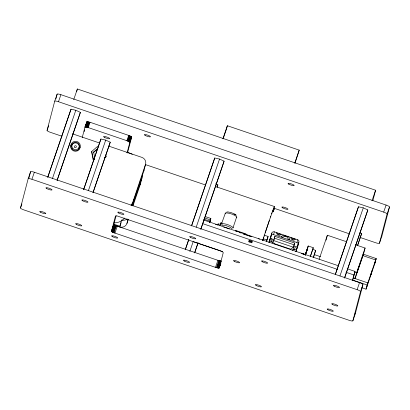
<?xml version="1.0" encoding="UTF-8"?>
<svg xmlns="http://www.w3.org/2000/svg" width="410" height="410" viewBox="0 0 410 410"><rect width="100%" height="100%" fill="white"/><g stroke="black" fill="none" stroke-linecap="round" stroke-linejoin="round"><path stroke-width="0.61" d="M209.7 222.266L210.863 218.438L209.541 222.312M361.84 287.743L366.033 289.168L367.821 282.88L353.446 278M374.391 264.834L376.18 258.52L367.729 283.228L366.637 287.405M274.433 208.357L273.183 211.806L273.757 208.265L272.594 211.201M273.168 211.806L274.357 206.507L215.691 186.596M20.5 207.998L28.157 178.77L30.571 171.718A3.792 0.717 18.9 0 1 34.348 172.241L359.534 282.618A3.792 0.717 18.9 0 1 362.942 284.535L355.291 313.768L352.872 320.82A3.792 0.717 18.9 0 1 349.1 320.292L23.913 209.915A3.792 0.717 18.9 0 1 20.5 207.998L21.909 203.888M28.818 178.417L30.571 171.718M61.971 136.258L50.466 132.353A3.792 0.717 18.9 0 1 47.058 130.436L54.709 101.203L57.128 94.156A3.792 0.717 18.9 0 1 60.9 94.679L386.087 205.056A3.792 0.717 18.9 0 1 389.5 206.973L381.843 236.206L379.429 243.253A3.792 0.717 18.9 0 1 375.652 242.73L359.908 237.39M55.852 99.025L57.128 94.156M57.169 180.308L80.073 113.411L80.345 112.371L75.814 110.264L71.012 109.198L47.837 177.14M76.726 91.425L77.362 88.996L375.601 190.23L372.9 200.536M82.241 137.545L84.972 127.126L87.069 121.744L90.502 122.441L128.233 135.249L130.718 136.315L131.641 137.16L127.495 152.997M84.173 131.661L84.655 129.832M85.772 125.573L86.782 121.837M98.656 146.934L97.462 146.524L91.778 151.413L91.594 152.11L93.096 159.434L94.295 159.844M97.836 148.358L93.572 152.023L93.393 152.72L97.652 149.055M93.096 159.434L93.28 158.737L91.778 151.413M93.096 192.521L110.244 142.198L105.713 140.092L100.906 139.031L83.763 189.353M105.898 155.072L105.964 156.989L104.545 158.209M127.095 152.766L129.826 142.347L131.636 137.063M111.469 231.296L115.476 215.988L117.029 215.911L219.862 250.659L222.353 251.725L223.276 252.575L219.268 267.889L218.084 268.022L215.491 267.366L112.729 232.326L111.469 231.296L113.883 224.249L116.127 215.67M114.308 225.085L119.74 226.93L121.565 219.97A5.694 5.591 14.7 0 0 127.136 218.909M119.74 226.93A5.694 5.591 14.7 0 0 126.941 223.47L128.007 219.411M131.62 205.605L145.504 164.507A5.694 5.591 14.7 0 0 141.927 157.389L108.711 146.114M132.538 205.364L134.029 199.67M138.421 188.308L140.061 182.04M132.958 205.897L140.22 184.69L142.044 177.73A5.694 5.591 14.7 0 0 142.224 174.839M132.015 205.548L143.684 171.467L145.504 164.507M200.9 229.093L223.804 162.201L224.075 161.156L219.545 159.049L214.743 157.988L191.562 225.925M226.668 128.345L227.35 125.737L299.218 150.127L294.974 163.247M215.614 183.767L217.879 184.818L217.192 187.068M209.623 222.389L210.468 219.698M217.859 225.018L218.156 223.896L220.539 224.342L220.944 222.809L222.056 223.189M240.854 233.172L240.947 232.824M244.724 234.484L244.847 234.013L244.729 234.31L243.289 233.823L244.79 234.074M243.289 233.997L243.412 233.526L243.289 233.823M245.754 234.966L246.02 233.941L235.422 230.343M264.491 235.227L268.114 236.457L266.561 241.485M270.697 236.503L269.964 239.286A1.896 1.865 14.7 0 0 271.159 241.659A1.896 1.865 14.7 0 1 272.414 243.068L273.142 240.286A1.896 1.865 14.7 0 0 271.891 238.876A1.896 1.865 14.7 0 1 270.697 236.503L271.902 232.977A1.896 1.865 14.7 0 1 274.305 231.824L297.66 239.753A1.896 1.865 14.7 0 1 298.854 242.125L295.948 251.591M270.933 236.693L271.902 232.977M271.159 241.659L271.891 238.876M268.96 242.228L271.174 235.765A1.896 1.865 14.7 0 1 273.572 234.612L274.305 231.824M273.675 240.547L274.915 236.35L294.677 243.058L294.042 245.493L293.437 247.256L273.675 240.547L274.915 236.35M274.182 243.97L273.142 240.286M290.352 249.459L293.796 246.892A1.896 1.865 14.7 0 1 295.246 246.805A1.896 1.865 14.7 0 0 297.645 245.651L298.854 242.125M293.437 247.256L294.677 243.058M292.11 250.31L293.068 249.675L293.796 246.892M293.068 249.675A1.896 1.865 14.7 0 1 294.518 249.587L295.246 246.805M295.912 251.376L298.121 244.908A1.896 1.865 14.7 0 0 296.932 242.535L297.66 239.753M297.645 245.651L296.917 248.434A1.896 1.865 14.7 0 1 294.518 249.587M307.08 250.361L307.305 249.505M307.433 249.013L307.705 247.978M307.946 247.071L305.291 255.03M310.478 256.245L313.281 247.712L308.228 245.995L305.183 255.092M312.897 249.198L315.608 250.525L313.573 257.398M326.068 240.183L327.364 235.232L346.532 241.736M344.631 277.883L367.534 210.986L367.806 209.94L363.275 207.834L358.468 206.773L335.293 274.71M359.908 232.818L361.605 233.608L357.617 245.498M352.39 280.419L355.034 271.415L347.173 268.745M352.641 280.548L355.034 271.415M353.389 277.678L355.188 278.287L356.644 272.717L365.095 248.04L355.516 244.785M357.453 271.256L357.546 270.907M358.878 266.362L356.941 272.67L362.614 256.434L363.706 252.263M365.095 248.04L363.639 253.605L355.188 278.287M352.872 320.82L360.528 291.587L362.942 284.535M370.256 276.827L371.352 272.65M371.004 274.654L372.095 270.477M379.429 243.253L387.086 214.025L389.5 206.973M375.575 260.314L374.484 264.486L366.027 289.199M210.315 220.554L209.776 222.199M263.292 238.835L263.763 237.277M264.511 234.94L262.733 240.455L263.01 239.645M264.066 236.206L270.749 216.347M265.162 232.844L269.344 220.421M47.058 130.436L48.667 125.737M28.157 178.77A3.792 0.717 18.9 0 1 31.934 179.293L34.348 172.241M54.709 101.203A3.792 0.717 18.9 0 1 58.486 101.731L60.9 94.679M73.738 99.574L77.362 88.996M47.693 177.299L71.012 109.198M52.5 178.365L75.814 110.264M57.031 180.472L80.345 112.371M84.972 127.126L86.894 121.78M85.085 127.064L87.069 121.744M85.26 127.033L87.299 121.734M85.49 127.018L85.772 127.033L87.581 121.744M85.772 127.033L86.095 127.069L87.909 121.78M86.095 127.069L86.469 127.131L88.278 121.842M86.469 127.131L86.869 127.213L88.683 121.924M86.869 127.213L87.304 127.315L89.113 122.026M87.304 127.315L87.755 127.438L89.564 122.149M87.755 127.438L88.222 127.577L90.031 122.288M83.625 189.512L100.906 139.031M88.427 190.573L105.713 140.092M92.957 192.679L110.244 142.198M129.826 142.347L126.89 140.702L128.699 135.413M127.346 140.876L129.155 135.587M127.782 141.055L129.591 135.766M128.192 141.24L130.001 135.951M128.571 141.419L130.38 136.135M128.909 141.604L130.718 136.315M129.201 141.773L131.01 136.489M129.442 141.937L131.251 136.653M129.627 142.091L131.436 136.802M129.755 142.229L131.569 136.94M111.546 231.522L113.883 224.249M111.674 231.66L113.959 224.47M111.858 231.809L114.088 224.608M112.099 231.973L114.513 224.921L114.272 224.757M112.391 232.147L114.805 225.095L114.513 224.921M112.729 232.326L115.143 225.274L114.805 225.095M113.109 232.511L115.523 225.459L115.143 225.274M113.519 232.695L115.933 225.643L115.523 225.459M113.954 232.875L116.368 225.823L115.933 225.643M114.882 233.213L117.296 226.161L116.368 225.823M121.16 222.625L119.925 226.233L113.883 224.183M132.589 205.348L142.044 177.73M126.941 223.47L128.397 219.227M191.629 225.485L214.743 157.988M222.927 138.662L227.35 125.737M223.112 138.857L226.53 128.868M185.228 249.751L188.733 239.507M185.366 249.593L188.872 239.348M196.231 227.15L219.545 159.049M189.825 251.417L193.33 241.172M200.762 229.257L224.075 161.156M194.56 252.919L198.071 242.674M217.054 187.232L217.879 184.818M194.699 252.76L198.004 243.115M215.429 224.383L216.582 224.521M217.751 225.07L218.156 223.896M219.934 225.751L220.944 222.809M222.133 224.7L221.502 223.85L225.449 212.898C229.421 212.872 233.582 214.338 236.744 216.731L232.916 228.052M215.491 267.366L217.905 260.314L221.108 261.021L218.694 268.073M216.429 267.658L218.843 260.606M216.88 267.776L219.294 260.729M217.31 267.879L219.724 260.832M217.715 267.966L220.129 260.914M218.084 268.022L220.498 260.97M218.412 268.058L220.826 261.011M218.925 268.063L221.133 261.6M219.094 268.027L220.703 263.328M219.268 267.889L220.877 263.189M262.713 240.526L263.312 238.763L266.905 239.983M266.305 241.746L268.114 236.457M294.79 163.057L299.218 150.127M269.001 242.443L270.81 237.154M305.209 254.81L308.228 245.995M305.45 254.969L307.382 249.213M305.532 255.01L306.972 250.597M310.267 256.527L313.281 247.712M313.194 257.577L315.608 250.525M319.123 259.31L327.364 235.232M335.359 274.269L358.468 206.773M339.957 275.935L363.275 207.834M344.487 278.041L367.806 209.94M371.978 200.803L375.601 190.23M357.479 245.657L361.605 233.608M360.528 291.587A3.792 0.717 18.9 0 0 357.12 289.67L359.534 282.618M387.086 214.025A3.792 0.717 18.9 0 0 383.673 212.108L386.087 205.056M375.211 261.703L375.996 259.243M374.663 263.794L375.452 261.334M270.518 217.105L272.014 212.723M274.495 208.09L273.762 210.048M271.651 213.851L274.357 206.507M104.729 157.512L106.149 156.292M221.502 223.85L221.779 223.614C225.751 223.588 229.913 225.054 233.075 227.447L233.193 227.816M236.037 215.609L236.17 215.106L235.043 214.256L231.727 212.821L228.262 211.955L226.909 211.965L226.776 212.462M236.585 217.341L236.862 217.105M223.655 227.053L224.593 227.289M225.064 227.406L229.38 228.995M58.486 101.731L383.673 212.108M88.222 127.577L126.89 140.702M72.478 133.814L99.656 143.039M145.54 164.625L205.492 184.971M273.921 208.198L349.617 233.895M93.28 158.737L94.474 159.147M363.603 254.282L376.18 258.551M362.491 255.491L375.668 259.966M233.972 214.107L235.75 214.712M273.572 234.612L296.932 242.535M274.31 238.113L294.078 244.821M205.471 216.639L210.863 218.468M314.537 254.666L320.528 256.696M204.359 217.848L210.35 219.883M203.908 219.196L209.894 221.231M274.275 243.622L290.444 249.111M203.539 219.991L338.711 265.875M235.586 230.953L237.026 231.44M239.512 232.337L240.47 232.66M258.5 238.733L259.576 239.097M302.344 253.841L305.337 254.856M246.405 234.909L251.848 236.76M246.379 234.986L250.612 236.421M354.25 271.907L356.644 272.717M202.95 223.727L337.466 269.385M345.948 272.266L353.825 274.936M352.754 280.112L367.124 284.991M31.934 179.293L357.12 289.67M194.212 241.982L222.691 251.648M117.296 226.161L217.905 260.314M231.957 228.795L231.855 228.478C229.128 226.417 225.541 225.151 222.123 225.172L221.984 225.695M225.172 213.133L225.29 213.507M105.59 155.154L105.841 156.379M93.572 152.023L94.7 157.517M381.843 236.206A3.792 0.717 18.9 0 1 381.674 236.344M80.155 146.954A4.746 4.659 14.7 0 1 73.918 151.029A4.746 4.659 14.7 0 1 71.478 144.007M71.642 146.355A3.792 3.726 14.7 0 1 76.629 143.095A3.792 3.726 14.7 0 1 78.582 148.712M143.966 170.032A5.694 5.591 14.7 0 1 143.684 171.467M132.23 203.288A5.694 5.591 14.7 0 1 130.959 205.354M140.123 180.861A5.694 5.591 14.7 0 1 140.22 184.69M124.558 218.053A13.284 13.043 14.7 0 1 113.934 222.876M126.818 152.494A13.284 13.043 14.7 0 1 132.266 154.345M355.291 313.768A3.792 0.717 18.9 0 1 354.717 313.952M297.855 245.826A1.896 1.865 14.7 0 1 297.757 246.302M301.832 253.308L305.378 254.702L301.832 253.308M293.816 238.799L293.073 239.589L292.596 239.425L292.351 238.297L290.721 237.744L291.812 239.665L293.611 240.275L295.451 239.353L293.816 238.799M279.625 233.982L278.759 234.73L278.221 234.546L277.98 233.418L276.345 232.865L277.442 234.786L279.236 235.396L281.255 234.535L279.625 233.982M284.494 236.155L283.002 237.241L281.116 236.601L283.172 235.181L288.845 237.108L289.88 239.578L288.081 238.968L287.374 237.134L284.494 236.155M104.376 137.299A3.224 0.61 18.9 0 0 109.557 138.764A3.224 0.61 18.9 0 0 106.005 136.771A3.224 0.61 18.9 0 0 104.376 137.299M282.669 207.834A3.224 0.61 18.9 0 0 287.846 209.305A3.224 0.61 18.9 0 0 284.299 207.311A3.224 0.61 18.9 0 0 282.669 207.834M288.865 184.172A3.224 0.61 18.9 0 0 294.047 185.643A3.224 0.61 18.9 0 0 290.495 183.644A3.224 0.61 18.9 0 0 288.865 184.172M145.14 135.387A3.224 0.61 18.9 0 0 150.316 136.853A3.224 0.61 18.9 0 0 146.765 134.859A3.224 0.61 18.9 0 0 145.14 135.387M72.052 148.979A4.746 4.659 14.7 0 0 80.099 147.451A4.746 4.659 14.7 0 0 74.666 141.347A4.746 4.659 14.7 0 0 72.052 148.979M72.765 148.369A3.792 3.726 14.7 0 0 79.202 147.144A3.792 3.726 14.7 0 0 74.856 142.26A3.792 3.726 14.7 0 0 72.765 148.369M74.712 147.231A0.948 0.933 14.7 0 0 76.321 146.923A0.948 0.933 14.7 0 0 75.235 145.704A0.948 0.933 14.7 0 0 74.712 147.231M40.518 212.221A3.224 0.61 18.9 0 0 45.7 213.687A3.224 0.61 18.9 0 0 42.148 211.693A3.224 0.61 18.9 0 0 40.518 212.221M112.386 236.611A3.224 0.61 18.9 0 0 117.562 238.082A3.224 0.61 18.9 0 0 114.011 236.088A3.224 0.61 18.9 0 0 112.386 236.611M184.249 261.006A3.224 0.61 18.9 0 0 189.43 262.477A3.224 0.61 18.9 0 0 185.879 260.478A3.224 0.61 18.9 0 0 184.249 261.006M256.112 285.396A3.224 0.61 18.9 0 0 261.293 286.867A3.224 0.61 18.9 0 0 257.741 284.873A3.224 0.61 18.9 0 0 256.112 285.396M327.979 309.791A3.224 0.61 18.9 0 0 333.156 311.262A3.224 0.61 18.9 0 0 329.604 309.268A3.224 0.61 18.9 0 0 327.979 309.791M334.176 286.129A3.224 0.61 18.9 0 0 339.357 287.594A3.224 0.61 18.9 0 0 335.805 285.601A3.224 0.61 18.9 0 0 334.176 286.129M262.313 261.734A3.224 0.61 18.9 0 0 267.489 263.205A3.224 0.61 18.9 0 0 263.938 261.211A3.224 0.61 18.9 0 0 262.313 261.734M190.445 237.339A3.224 0.61 18.9 0 0 195.626 238.81A3.224 0.61 18.9 0 0 192.075 236.816A3.224 0.61 18.9 0 0 190.445 237.339M118.582 212.949A3.224 0.61 18.9 0 0 123.764 214.415A3.224 0.61 18.9 0 0 120.212 212.421A3.224 0.61 18.9 0 0 118.582 212.949M46.719 188.554A3.224 0.61 18.9 0 0 51.896 190.025A3.224 0.61 18.9 0 0 48.344 188.031A3.224 0.61 18.9 0 0 46.719 188.554M82.646 200.756A3.224 0.61 18.9 0 0 87.827 202.227A3.224 0.61 18.9 0 0 84.275 200.234A3.224 0.61 18.9 0 0 82.646 200.756M76.45 224.424A3.224 0.61 18.9 0 0 81.631 225.889A3.224 0.61 18.9 0 0 78.079 223.896A3.224 0.61 18.9 0 0 76.45 224.424M332.525 304.512A3.224 0.61 18.9 0 0 337.707 305.983A3.224 0.61 18.9 0 0 334.155 303.989A3.224 0.61 18.9 0 0 332.525 304.512M234.284 261.313A3.224 0.61 18.9 0 0 239.466 262.784A3.224 0.61 18.9 0 0 235.914 260.791A3.224 0.61 18.9 0 0 234.284 261.313M249.331 240.849A1.896 0.359 18.9 0 0 252.381 241.715A1.896 0.359 18.9 0 0 250.29 240.542A1.896 0.359 18.9 0 0 249.331 240.849M249.06 241.895A1.896 0.359 18.9 0 0 252.104 242.761A1.896 0.359 18.9 0 0 250.018 241.587A1.896 0.359 18.9 0 0 249.06 241.895"/></g></svg>
